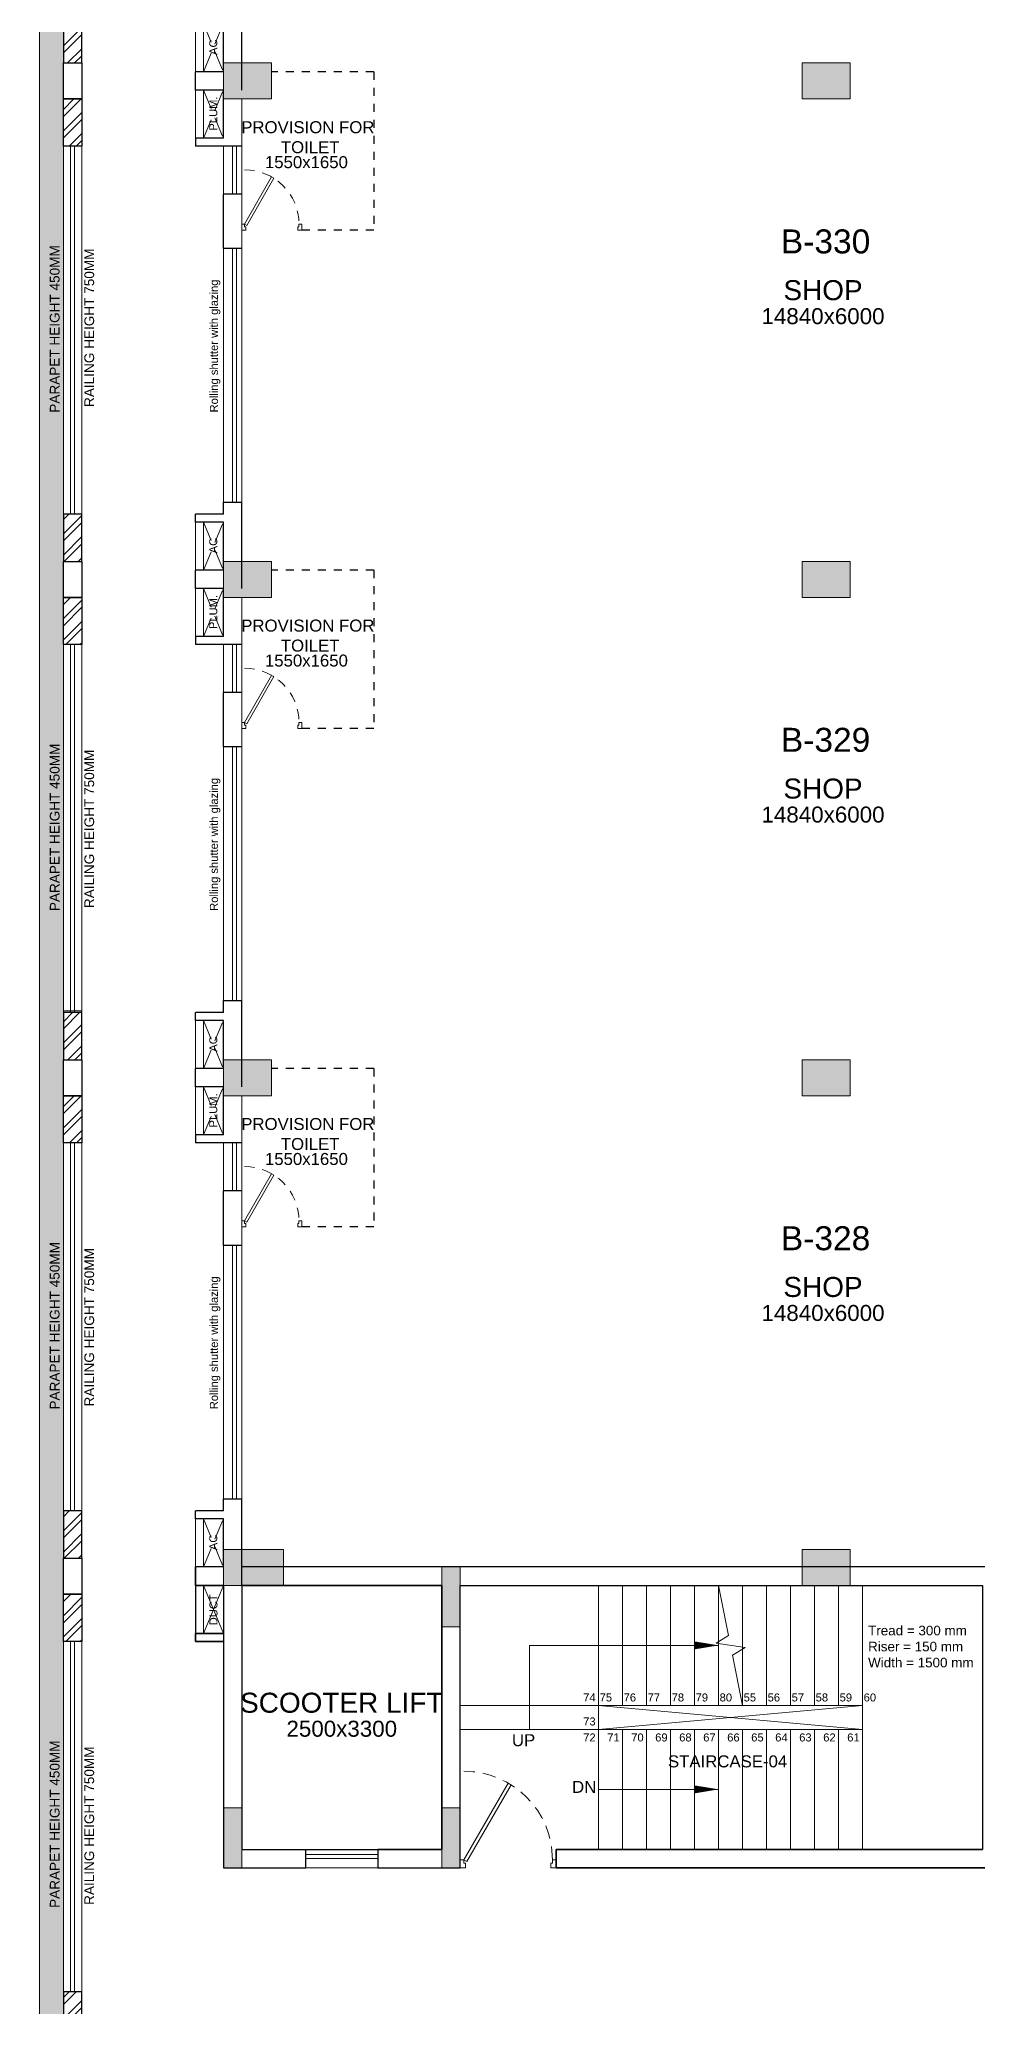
# Model space of a CAD drawing. Header units: metres. Extents: x 9819 to 10514, y 4405 to 4599.
# Drawn here: x 10423.11 to 10434.83, y 4550.07 to 4574.66 of the extents above; entities that cross this region are included whole.
import ezdxf
from ezdxf.enums import TextEntityAlignment as Align

# ---------------------------------------------------------------- set-up
doc = ezdxf.new("R2010")
doc.units = ezdxf.units.M
doc.header["$MEASUREMENT"] = 0
doc.linetypes.add('DASHED2', pattern=[0.375, 0.25, -0.125])
doc.linetypes.add('HIDDEN', pattern=[0.375, 0.25, -0.125])
doc.layers.add('A_COL. NO', color=4, linetype='Continuous')
for name, color, linetype, lineweight in [('A_CONC', 1, 'Continuous', 30), ('A_DOOR-WIN', 23, 'Continuous', 9), ('A_DOTTED', 8, 'HIDDEN', 0), ('A_ELE 0.15', 252, 'Continuous', 15), ('A_GLAZE', 140, 'Continuous', 5), ('A_LEDGE', 252, 'Continuous', 15), ('A_SHOP NO.', 113, 'Continuous', 5), ('A_SILL 0.09', 9, 'Continuous', 9), ('A_SILL 0.25', 25, 'Continuous', 15), ('A_SILL 0.25-RefEdit0', 25, 'Continuous', 15), ('A_STAIRS', 21, 'Continuous', 9), ('A_TEXT', 7, 'Continuous', 5), ('A_WALL', 7, 'Continuous', 30), ('A_Wall Hatch', 8, 'Continuous', 5), ('COLUMN-FINAL', 210, 'Continuous', 20), ('Doorline', 251, 'DASHED2', 13)]:
    doc.layers.add(name, color=color, linetype=linetype, lineweight=lineweight)
doc.layers.get('A_COL. NO').off()
doc.styles.add('A', font='ARIALN.TTF')
doc.styles.get("Standard").update_dxf_attribs({"font": 'arial.ttf'})
doc.dimstyles.new('DIM IN MM', dxfattribs={"dimtxt": 0.18, "dimasz": 0.075, "dimexe": 0.05, "dimexo": 0.05, "dimgap": 0.05, "dimtad": 0, "dimdec": 0, "dimlfac": 1000, "dimzin": 3, "dimdsep": 46, "dimtxsty": 'A', "dimblk1": 'ARCHTICK', "dimblk2": 'ARCHTICK', "dimsah": 1, "dimcen": 0, "dimclrd": 256, "dimclre": 256, "dimclrt": 256, "dimadec": 0, "dimazin": 0, "dimtfac": 1, "dimtdec": 0, "dimtofl": 0, "dimtmove": 1, "dimatfit": 3, "dimfxl": 1, "dimtolj": 1, "dimtzin": 0, "dimlwd": -1, "dimlwe": -1, "dimarcsym": 0})

# ---------------------------------------------------------------- blocks, each defined once
blk = doc.blocks.new('D-900')
at = {"layer": 'A_DOOR-WIN'}
for points in [[(0.45, 0.794), (0.035, 0.075), (0.063, 0.059), (0.478, 0.778)], [(0, 0.075), (0, 0), (0.05, 0), (0.05, 0.043), (0.035, 0.043), (0.035, 0.075)], [(0.9, 0.075), (0.9, 0), (0.85, 0), (0.85, 0.043), (0.865, 0.043), (0.865, 0.075)]]:
    blk.add_lwpolyline(points, close=True, dxfattribs=at)
at = {"layer": 'Doorline', "ltscale": 0.5}
blk.add_arc((0.035, 0.075), 0.83, 0, 90, dxfattribs=at)
blk = doc.blocks.new('_ARCHTICK')
at = {"color": 0, "linetype": 'ByBlock', "const_width": 0.15}
blk.add_lwpolyline([(-0.5, -0.5), (0.5, 0.5)], dxfattribs=at)
blk = doc.blocks.new('D 750')
at = {"layer": 'A_DOOR-WIN'}
for points in [[(-0.372, 0.665), (-0.035, 0.075), (-0.063, 0.059), (-0.4, 0.649)], [(-0.75, 0.075), (-0.75, 0), (-0.7, 0), (-0.7, 0.043), (-0.715, 0.043), (-0.715, 0.075)], [(0, 0.075), (0, 0), (-0.05, 0), (-0.05, 0.043), (-0.035, 0.043), (-0.035, 0.075)]]:
    blk.add_lwpolyline(points, close=True, dxfattribs=at)
at = {"layer": 'Doorline', "ltscale": 0.5}
blk.add_arc((-0.035, 0.075), 0.68, 90, 180, dxfattribs=at)
blk = doc.blocks.new('Typical shops 3rd')
at = {"layer": 'A_DOOR-WIN'}
for p, q in [((30.095, -1.08), (30.095, -4.25)), ((30.145, -1.08), (30.145, -4.25)), ((0.465, -5.38), (0.465, -2.21)), ((0.515, -5.38), (0.515, -2.21))]:
    blk.add_line(p, q, dxfattribs=at)
at = {"layer": 'A_DOTTED'}
for p, q in [((0.1, -0.83), (0.35, -0.23)), ((0.1, -0.23), (0.35, -0.83)), ((30.51, -0.23), (30.26, -0.83)), ((30.51, -0.83), (30.26, -0.23)), ((0.1, -6.23), (0.35, -5.63)), ((0.1, -5.63), (0.35, -6.23)), ((30.51, -5.63), (30.26, -6.23)), ((30.51, -6.23), (30.26, -5.63))]:
    blk.add_line(p, q, dxfattribs=at)
at = {"layer": 'A_GLAZE'}
for p, q in [((0.465, -1.53), (0.465, -0.93)), ((0.515, -1.53), (0.515, -0.93)), ((30.095, -4.93), (30.095, -5.53)), ((30.145, -4.93), (30.145, -5.53))]:
    blk.add_line(p, q, dxfattribs=at)
at = {"layer": 'A_LEDGE'}
for p, q in [((0, -0.83), (0, -0.23)), ((0.1, -0.83), (0.1, -0.23)), ((30.51, -0.83), (30.51, -0.23)), ((30.61, -0.83), (30.61, -0.23)), ((0, -5.63), (0, -6.23)), ((0.1, -5.63), (0.1, -6.23)), ((30.51, -5.63), (30.51, -6.23)), ((30.61, -5.63), (30.61, -6.23))]:
    blk.add_line(p, q, dxfattribs=at)
at = {"layer": 'A_SILL 0.09'}
for p, q in [((0.58, -0.34), (0.58, -5.38)), ((0.35, -1.53), (0.35, -0.93)), ((30.03, -4.25), (30.03, -1.08)), ((30.26, -1.08), (30.26, -4.25)), ((0.35, -5.38), (0.35, -2.21)), ((30.26, -4.93), (30.26, -5.53))]:
    blk.add_line(p, q, dxfattribs=at)
at = {"layer": 'A_WALL'}
for p, q in [((0, -0.23), (0, 0)), ((30.03, 0), (30.03, -1.08)), ((30.61, 0), (30.61, -0.23)), ((0.35, -0.23), (0, -0.23)), ((0.35, -0.83), (0.35, -0.23)), ((30.26, -0.23), (30.61, -0.23)), ((30.26, -0.23), (30.26, -0.83)), ((0.35, -0.83), (0, -0.83)), ((0, -0.83), (0, -0.93)), ((0.58, -0.93), (0, -0.93)), ((30.26, -0.83), (30.61, -0.83)), ((30.26, -0.93), (30.61, -0.93)), ((30.26, -0.93), (30.26, -1.08)), ((30.61, -0.83), (30.61, -0.93)), ((30.26, -1.08), (30.03, -1.08)), ((0.35, -2.21), (0.35, -1.53)), ((0.58, -1.53), (0.35, -1.53)), ((0.58, -2.21), (0.35, -2.21)), ((30.03, -4.25), (30.03, -4.93)), ((30.03, -4.25), (30.26, -4.25)), ((30.26, -4.25), (30.26, -4.93)), ((30.03, -4.93), (30.26, -4.93)), ((0.35, -5.38), (0.58, -5.38)), ((0.35, -5.53), (0.35, -5.38)), ((0.58, -6.46), (0.58, -5.38)), ((0.35, -5.53), (0, -5.53)), ((0, -5.63), (0, -5.53)), ((0.35, -5.63), (0, -5.63)), ((0.35, -6.23), (0.35, -5.63)), ((30.03, -5.53), (30.61, -5.53)), ((30.03, -5.53), (30.03, -6.13)), ((30.26, -5.63), (30.26, -6.23)), ((30.26, -5.63), (30.61, -5.63)), ((30.61, -5.63), (30.61, -5.53)), ((0.35, -6.23), (0, -6.23)), ((30.26, -6.23), (30.61, -6.23))]:
    blk.add_line(p, q, dxfattribs=at)
at = {"layer": 'A_WALL', "color": 252, "linetype": 'DASHED2', "ltscale": 0.3, "true_color": 0x939598}
for p, q in [((2.23, 0), (0.95, 0)), ((28.38, -6.23), (30.03, -6.23))]:
    blk.add_line(p, q, dxfattribs=at)
for points in [[(2.23, 0), (2.23, -1.98), (1.33, -1.98)], [(28.38, -6.23), (28.38, -4.48), (29.28, -4.48)]]:
    blk.add_lwpolyline(points, dxfattribs=at)
at = {"layer": 'A_DOOR-WIN', "xscale": -1}
blk.add_blockref('D 750', (0.58, -1.98), dxfattribs=at)
at = {"layer": 'A_DOOR-WIN', "xscale": -1, "rotation": 180}
blk.add_blockref('D 750', (30.03, -4.48), dxfattribs=at)
at = {"layer": 'A_TEXT'}
for s, p in [('PLUM.', (0.274, -0.523)), ('AC', (30.436, -0.531)), ('Rolling shutter with glazing', (30.399, -3.034)), ('Rolling shutter with glazing', (0.282, -3.428)), ('AC', (0.274, -5.923)), ('PLUM.', (30.434, -5.936))]:
    blk.add_text(s, height=0.1, rotation=90, dxfattribs=at).set_placement(p, align=Align.CENTER)
for s, height, p in [('1550x1650', 0.15, (1.388, -1.205)), ('SHOP', 0.25, (7.845, -2.855)), ('SHOP', 0.25, (22.548, -2.855)), ('14840x6000', 0.2, (7.845, -3.155)), ('14840x6000', 0.2, (22.531, -3.155)), ('1550x1650', 0.15, (29.207, -5.877))]:
    blk.add_text(s, height=height, dxfattribs=at).set_placement(p, align=Align.CENTER)
at = {"layer": 'A_TEXT', "char_height": 0.15, "width": 1.97366, "attachment_point": 1}
for insert in [(0.419, -0.618), (28.239, -5.29)]:
    blk.add_mtext('\\pxqc;PROVISION FOR\\P TOILET ', dxfattribs=dict(at, insert=insert))
blk = doc.blocks.new('Balcony projections')
at = {"transparency": 33554493}
h = blk.add_hatch(color=256, dxfattribs=at)
h.dxf.hatch_style = 1
h.paths.add_polyline_path([(-0.53, -72.15), (33.98, -72.15), (33.98, 0.53), (-0.53, 0.53)])
h.paths.add_polyline_path([(-0.23, -71.85), (33.68, -71.85), (33.68, 0.23), (-0.23, 0.23)], flags=16)
at = {"lineweight": 30, "true_color": 0x636466}
h = blk.add_hatch(dxfattribs=at)
h.set_pattern_fill('ANSI32', color=251, scale=0.5)
h.set_pattern_definition([(45, (-9876.61707, -4400.77705), (-0.1325825215, 0.1325825215), []), (45, (-9876.52869, -4400.77705), (-0.1325825215, 0.1325825215), [])])
h.paths.add_polyline_path([(31.79, 0.23), (31.79, 0), (33.45, 0), (33.45, -1.66), (33.68, -1.66), (33.68, 0.23)])
h.paths.add_polyline_path([(33.68, -2.7), (33.68, -2.11), (33.45, -2.11), (33.45, -2.7)])
h.paths.add_polyline_path([(33.68, -7.3), (33.68, -7.89), (33.45, -7.89), (33.45, -7.3)])
h.paths.add_polyline_path([(33.68, -8.93), (33.68, -8.34), (33.45, -8.34), (33.45, -8.93)])
h.paths.add_polyline_path([(33.68, -13.53), (33.68, -14.12), (33.45, -14.12), (33.45, -13.53)])
h.paths.add_polyline_path([(33.68, -15.16), (33.68, -14.57), (33.45, -14.57), (33.45, -15.16)])
h.paths.add_polyline_path([(33.68, -19.76), (33.68, -20.35), (33.45, -20.35), (33.45, -19.76)])
h.paths.add_polyline_path([(33.68, -21.39), (33.68, -20.8), (33.45, -20.8), (33.45, -21.39)])
h.paths.add_polyline_path([(33.68, -25.99), (33.68, -26.58), (33.45, -26.58), (33.45, -25.99)])
h.paths.add_polyline_path([(33.68, -27.62), (33.68, -27.03), (33.45, -27.03), (33.45, -27.62)])
h.paths.add_polyline_path([(33.68, -32.22), (33.68, -32.81), (33.45, -32.81), (33.45, -32.22)])
h.paths.add_polyline_path([(33.68, -33.85), (33.68, -33.26), (33.45, -33.26), (33.45, -33.85)])
h.paths.add_polyline_path([(33.68, -38.23), (33.68, -38.82), (33.45, -38.82), (33.45, -38.23)])
h.paths.add_polyline_path([(33.68, -39.86), (33.68, -39.27), (33.45, -39.27), (33.45, -39.86)])
h.paths.add_polyline_path([(33.68, -46.09), (33.68, -45.5), (33.45, -45.5), (33.45, -46.09)])
h.paths.add_polyline_path([(33.68, -44.46), (33.68, -45.05), (33.45, -45.05), (33.45, -44.46)])
h.paths.add_polyline_path([(33.68, -50.69), (33.68, -51.28), (33.45, -51.28), (33.45, -50.69)])
h.paths.add_polyline_path([(33.68, -52.32), (33.68, -51.73), (33.45, -51.73), (33.45, -52.32)])
h.paths.add_polyline_path([(33.68, -58.55), (33.68, -57.96), (33.45, -57.96), (33.45, -58.55)])
h.paths.add_polyline_path([(33.68, -56.92), (33.68, -57.51), (33.45, -57.51), (33.45, -56.92)])
h.paths.add_polyline_path([(33.68, -64.76), (33.68, -63.58), (33.45, -63.58), (33.45, -64.76)])
h.paths.add_polyline_path([(31.79, -71.85), (31.79, -71.62), (33.45, -71.62), (33.45, -69.96), (33.68, -69.96), (33.68, -71.85)])
h.paths.add_polyline_path([(30.75, -71.85), (31.34, -71.85), (31.34, -71.62), (30.75, -71.62)])
h.paths.add_polyline_path([(24.96, -71.85), (24.37, -71.85), (24.37, -71.62), (24.96, -71.62)])
h.paths.add_polyline_path([(23.33, -71.85), (23.92, -71.85), (23.92, -71.62), (23.33, -71.62)])
h.paths.add_polyline_path([(8.49, -71.85), (9.08, -71.85), (9.08, -71.62), (8.49, -71.62)])
h.paths.add_polyline_path([(10.12, -71.85), (9.53, -71.85), (9.53, -71.62), (10.12, -71.62)])
h.paths.add_polyline_path([(15.91, -71.85), (16.5, -71.85), (16.5, -71.62), (15.91, -71.62)])
h.paths.add_polyline_path([(17.54, -71.85), (16.95, -71.85), (16.95, -71.62), (17.54, -71.62)])
h.paths.add_polyline_path([(1.66, -71.85), (1.66, -71.62), (0, -71.62), (0, -69.96), (-0.23, -69.96), (-0.23, -71.85)])
h.paths.add_polyline_path([(2.11, -71.85), (2.7, -71.85), (2.7, -71.62), (2.11, -71.62)])
h.paths.add_polyline_path([(-0.23, -64.76), (-0.23, -63.58), (0, -63.58), (0, -64.76)])
h.paths.add_polyline_path([(-0.23, -58.55), (-0.23, -57.96), (0, -57.96), (0, -58.55)])
h.paths.add_polyline_path([(-0.23, -56.92), (-0.23, -57.51), (0, -57.51), (0, -56.92)])
h.paths.add_polyline_path([(-0.23, -52.32), (-0.23, -51.73), (0, -51.73), (0, -52.32)])
h.paths.add_polyline_path([(-0.23, -50.69), (-0.23, -51.28), (0, -51.28), (0, -50.69)])
h.paths.add_polyline_path([(-0.23, -46.09), (-0.23, -45.5), (0, -45.5), (0, -46.09)])
h.paths.add_polyline_path([(-0.23, -44.46), (-0.23, -45.05), (0, -45.05), (0, -44.46)])
h.paths.add_polyline_path([(-0.23, -39.86), (-0.23, -39.27), (0, -39.27), (0, -39.86)])
h.paths.add_polyline_path([(-0.23, -38.23), (-0.23, -38.82), (0, -38.82), (0, -38.23)])
h.paths.add_polyline_path([(-0.23, -33.85), (-0.23, -33.26), (0, -33.26), (0, -33.85)])
h.paths.add_polyline_path([(-0.23, -32.22), (-0.23, -32.81), (0, -32.81), (0, -32.22)])
h.paths.add_polyline_path([(-0.23, -27.62), (-0.23, -27.03), (0, -27.03), (0, -27.62)])
h.paths.add_polyline_path([(-0.23, -25.99), (-0.23, -26.58), (0, -26.58), (0, -25.99)])
h.paths.add_polyline_path([(-0.23, -21.39), (-0.23, -20.8), (0, -20.8), (0, -21.39)])
h.paths.add_polyline_path([(-0.23, -19.76), (-0.23, -20.35), (0, -20.35), (0, -19.76)])
h.paths.add_polyline_path([(-0.23, -15.16), (-0.23, -14.57), (0, -14.57), (0, -15.16)])
h.paths.add_polyline_path([(-0.23, -13.53), (-0.23, -14.12), (0, -14.12), (0, -13.53)])
h.paths.add_polyline_path([(-0.23, -8.93), (-0.23, -8.34), (0, -8.34), (0, -8.93)])
h.paths.add_polyline_path([(-0.23, -7.3), (-0.23, -7.89), (0, -7.89), (0, -7.3)])
h.paths.add_polyline_path([(-0.23, -2.7), (-0.23, -2.11), (0, -2.11), (0, -2.7)])
h.paths.add_polyline_path([(1.66, 0.23), (1.66, 0), (0, 0), (0, -1.66), (-0.23, -1.66), (-0.23, 0.23)])
at = {"layer": 'A_CONC'}
for points in [[(-0.23, -14.12), (0, -14.12), (0, -14.57), (-0.23, -14.57)], [(-0.23, -20.35), (0, -20.35), (0, -20.8), (-0.23, -20.8)], [(-0.23, -26.58), (0, -26.58), (0, -27.03), (-0.23, -27.03)], [(-0.23, -32.81), (0, -32.81), (0, -33.26), (-0.23, -33.26)]]:
    blk.add_lwpolyline(points, close=True, dxfattribs=at)
at = {"layer": 'A_ELE 0.15', "color": 7, "true_color": 0xffffff}
for points in [[(33.98, -33.85), (33.98, 0.53), (-0.53, 0.53), (-0.53, -33.85)], [(-0.53, -33.85), (-0.53, -72.15), (33.98, -72.15), (33.98, -33.85)]]:
    blk.add_lwpolyline(points, dxfattribs=at)
at = {"layer": 'A_GLAZE', "elevation": 0}
for points in [[(-0.14, -19.76), (-0.09, -19.76), (-0.09, -15.16), (-0.14, -15.16)], [(-0.14, -25.99), (-0.09, -25.99), (-0.09, -21.39), (-0.14, -21.39)], [(-0.14, -32.22), (-0.09, -32.22), (-0.09, -27.62), (-0.14, -27.62)], [(-0.14, -38.23), (-0.09, -38.23), (-0.09, -33.85), (-0.14, -33.85)]]:
    blk.add_lwpolyline(points, close=True, dxfattribs=at)
at = {"layer": 'A_SILL 0.25', "lineweight": 0}
for points in [[(-0.23, -19.76), (0, -19.76), (0, -15.16), (-0.23, -15.16)], [(-0.23, -38.23), (0, -38.23), (0, -33.85), (-0.23, -33.85)]]:
    blk.add_lwpolyline(points, close=True, dxfattribs=at)
at = {"layer": 'A_SILL 0.25', "lineweight": 0, "elevation": 0}
for points in [[(-0.23, -25.97), (0, -25.97), (0, -21.39), (-0.23, -21.39)], [(-0.23, -32.22), (0, -32.22), (0, -27.62), (-0.23, -27.62)]]:
    blk.add_lwpolyline(points, close=True, dxfattribs=at)
at = {"layer": 'A_SILL 0.25-RefEdit0', "color": 32, "true_color": 0xcd6928}
for points in [[(33.68, -33.85), (33.68, 0.23), (-0.23, 0.23), (-0.23, -33.85)], [(-0.23, -38.23), (-0.23, -71.85), (33.68, -71.85), (33.68, -38.23)]]:
    blk.add_lwpolyline(points, dxfattribs=at)
at = {"layer": 'A_TEXT', "color": 32, "true_color": 0xcd6928}
for p, q in [((-0.23, -19.76), (-0.23, -15.16)), ((0, -15.16), (0, -19.76)), ((-0.23, -25.99), (-0.23, -21.39)), ((0, -21.39), (0, -25.99)), ((-0.23, -32.22), (-0.23, -27.62)), ((0, -27.62), (0, -32.22)), ((-0.23, -38.23), (-0.23, -33.85, 0)), ((0, -33.85, 0), (0, -38.23))]:
    blk.add_line(p, q, dxfattribs=at)
at = {"layer": 'A_WALL'}
for points in [[(-0.23, -13.53), (-0.23, -14.12), (0, -14.12), (0, -13.53)], [(-0.23, -15.16), (-0.23, -14.57), (0, -14.57), (0, -15.16)], [(-0.23, -19.76), (-0.23, -20.35), (0, -20.35), (0, -19.76)], [(-0.23, -21.39), (-0.23, -20.8), (0, -20.8), (0, -21.39)], [(-0.23, -25.99), (-0.23, -26.58), (0, -26.58), (0, -25.99)], [(-0.23, -27.62), (-0.23, -27.03), (0, -27.03), (0, -27.62)], [(-0.23, -32.22), (-0.23, -32.81), (0, -32.81), (0, -32.22)], [(-0.23, -33.85), (-0.23, -33.26), (0, -33.26), (0, -33.85)], [(-0.23, -38.23), (-0.23, -38.82), (0, -38.82), (0, -38.23)]]:
    blk.add_lwpolyline(points, close=True, dxfattribs=at)
at = {"layer": 'A_TEXT', "color": 32, "true_color": 0xcd6928, "char_height": 0.1215, "attachment_point": 1, "rotation": 90}
for insert in [(-0.399, -18.492), (-0.399, -24.722), (-0.399, -30.952), (-0.399, -37.182, 0)]:
    blk.add_mtext_dynamic_manual_height_columns('PARAPET HEIGHT 450MM', width=3.42392, gutter_width=0.931, heights=[0], dxfattribs=dict(at, insert=insert))
at = {"layer": 'A_TEXT', "color": 4, "char_height": 0.1215, "attachment_point": 1, "rotation": 90}
for insert in [(0.033, -18.42), (0.033, -24.684), (0.033, -30.914), (0.033, -37.144, 0)]:
    blk.add_mtext_dynamic_manual_height_columns('RAILING HEIGHT 750MM', width=3.42392, gutter_width=0.931, heights=[0], dxfattribs=dict(at, insert=insert))
blk = doc.blocks.new('WING-B REVISED COL.')
at = {"layer": 'COLUMN-FINAL'}
for color, points in [(1, [(5371.299, -8742.268), (5371.299, -8742.718), (5371.899, -8742.718), (5371.899, -8742.268)]), (3, [(5378.534, -8742.268), (5378.534, -8742.718), (5379.134, -8742.718), (5379.134, -8742.268)]), (1, [(5371.299, -8748.498), (5371.299, -8748.948), (5371.899, -8748.948), (5371.899, -8748.498)]), (3, [(5378.534, -8748.498), (5378.534, -8748.948), (5379.134, -8748.948), (5379.134, -8748.498)]), (1, [(5371.299, -8754.728), (5371.299, -8755.178), (5371.899, -8755.178), (5371.899, -8754.728)]), (3, [(5378.534, -8754.728), (5378.534, -8755.178), (5379.134, -8755.178), (5379.134, -8754.728)]), (4, [(5371.299, -8760.848), (5371.299, -8761.298), (5372.049, -8761.298), (5372.049, -8760.848)]), (1, [(5378.534, -8760.848), (5378.534, -8761.298), (5379.134, -8761.298), (5379.134, -8760.848)])]:
    blk.add_hatch(color=color, dxfattribs=at).paths.add_polyline_path(points)
h = blk.add_hatch(color=30, dxfattribs=at)
h.dxf.hatch_style = 1
h.paths.add_polyline_path([(5374.029, -8761.818), (5374.259, -8761.818), (5374.259, -8761.068), (5374.029, -8761.068)])
h = blk.add_hatch(color=5, dxfattribs=at)
h.dxf.hatch_style = 1
h.paths.add_polyline_path([(5371.299, -8764.828), (5371.529, -8764.828), (5371.529, -8764.078), (5371.299, -8764.078)])
h = blk.add_hatch(color=30, dxfattribs=at)
h.dxf.hatch_style = 1
h.paths.add_polyline_path([(5374.029, -8764.828), (5374.259, -8764.828), (5374.259, -8764.078), (5374.029, -8764.078)])
at = {"layer": 'COLUMN-FINAL', "color": 1}
for points in [[(5371.299, -8742.268), (5371.299, -8742.718), (5371.899, -8742.718), (5371.899, -8742.268)], [(5371.299, -8748.498), (5371.299, -8748.948), (5371.899, -8748.948), (5371.899, -8748.498)], [(5371.299, -8754.728), (5371.299, -8755.178), (5371.899, -8755.178), (5371.899, -8754.728)], [(5378.534, -8760.848), (5378.534, -8761.298), (5379.134, -8761.298), (5379.134, -8760.848)]]:
    blk.add_lwpolyline(points, close=True, dxfattribs=at)
at = {"layer": 'COLUMN-FINAL', "color": 3}
for points in [[(5378.534, -8742.268), (5378.534, -8742.718), (5379.134, -8742.718), (5379.134, -8742.268)], [(5378.534, -8748.498), (5378.534, -8748.948), (5379.134, -8748.948), (5379.134, -8748.498)], [(5378.534, -8754.728), (5378.534, -8755.178), (5379.134, -8755.178), (5379.134, -8754.728)]]:
    blk.add_lwpolyline(points, close=True, dxfattribs=at)
at = {"layer": 'COLUMN-FINAL', "color": 4}
blk.add_lwpolyline([(5371.299, -8760.848), (5371.299, -8761.298), (5372.049, -8761.298), (5372.049, -8760.848)], close=True, dxfattribs=at)
at = {"layer": 'COLUMN-FINAL', "color": 30}
for points in [[(5374.029, -8761.818), (5374.259, -8761.818), (5374.259, -8761.068), (5374.029, -8761.068)], [(5374.029, -8764.828), (5374.259, -8764.828), (5374.259, -8764.078), (5374.029, -8764.078)]]:
    blk.add_lwpolyline(points, close=True, dxfattribs=at)
at = {"layer": 'COLUMN-FINAL', "color": 5}
blk.add_lwpolyline([(5371.299, -8764.828), (5371.529, -8764.828), (5371.529, -8764.078), (5371.299, -8764.078)], close=True, dxfattribs=at)

msp = doc.modelspace()

# ---------------------------------------------------------------- linework, layer by layer
at = {"layer": 'A_DOOR-WIN'}
for p, q in [((10427.3362, 4551.9694), (10426.4362, 4551.9694)), ((10427.3362, 4551.9194), (10426.4362, 4551.9194))]:
    msp.add_line(p, q, dxfattribs=at)
at = {"layer": 'A_LEDGE'}
msp.add_lwpolyline([(10426.4362, 4551.8044), (10425.4062, 4551.8044), (10425.4062, 4555.3344), (10425.1562, 4554.7344), (10425.1562, 4555.3344), (10425.4062, 4554.7344)], dxfattribs=at)
at = {"layer": 'A_SILL 0.09'}
msp.add_lwpolyline([(10427.3362, 4551.8044), (10426.4362, 4551.8044), (10426.4362, 4552.0344)], dxfattribs=at)
at = {"layer": 'A_SILL 0.25'}
for points in [[(10425.4062, 4588.7144), (10423.4062, 4588.7144), (10423.4062, 4516.6344), (10457.3162, 4516.6344), (10457.3162, 4588.7144), (10455.3162, 4588.7144)], [(10425.4062, 4588.4844), (10423.6362, 4588.4844), (10423.6362, 4516.8644), (10457.0862, 4516.8644), (10457.0862, 4588.4844), (10455.3162, 4588.4844)]]:
    msp.add_lwpolyline(points, dxfattribs=at)
at = {"layer": 'A_STAIRS'}
for p, q in [((10430.3962, 4553.8344), (10430.3962, 4555.3344)), ((10430.6962, 4553.8344), (10430.6962, 4555.3344)), ((10430.9962, 4553.8344), (10430.9962, 4555.3344)), ((10431.2962, 4553.8344), (10431.2962, 4555.3344)), ((10432.1962, 4553.8344), (10432.1962, 4555.3344)), ((10432.4962, 4553.8344), (10432.4962, 4555.3344)), ((10432.7962, 4553.8344), (10432.7962, 4555.3344)), ((10433.0962, 4553.8344), (10433.0962, 4555.3344)), ((10430.0962, 4553.8344), (10430.0962, 4553.5344)), ((10430.3962, 4553.5344), (10430.3962, 4552.0344)), ((10430.6962, 4553.5344), (10430.6962, 4552.0344)), ((10430.9962, 4553.5344), (10430.9962, 4552.0344)), ((10431.2962, 4553.5344), (10431.2962, 4552.0344)), ((10431.5962, 4553.5344), (10431.5962, 4552.0344)), ((10431.8962, 4553.5344), (10431.8962, 4552.0344)), ((10432.1962, 4553.5344), (10432.1962, 4552.0344)), ((10432.4962, 4553.5344), (10432.4962, 4552.0344)), ((10432.7962, 4553.5344), (10432.7962, 4552.0344)), ((10433.0962, 4553.5344), (10433.0962, 4552.0344))]:
    msp.add_line(p, q, dxfattribs=at)
for points in [[(10433.3962, 4555.3344), (10433.3962, 4553.8344), (10430.0962, 4553.5344), (10428.3662, 4553.5344)], [(10430.0962, 4555.3344), (10430.0962, 4553.8344), (10433.3962, 4553.8344), (10433.3962, 4553.5344), (10430.0962, 4553.5344), (10430.0962, 4552.0344)], [(10433.3962, 4552.0344), (10433.3962, 4553.5344), (10430.0962, 4553.8344), (10428.3662, 4553.8344)]]:
    msp.add_lwpolyline(points, dxfattribs=at)
at = {"layer": 'A_STAIRS', "linetype": 'Continuous'}
msp.add_lwpolyline([(10431.8962, 4555.3344), (10431.8962, 4553.8344), (10431.7707, 4554.4619), (10431.9268, 4554.5568), (10431.5656, 4554.6121), (10431.7217, 4554.707), (10431.5962, 4555.3344), (10431.5962, 4553.8344)], dxfattribs=at)
at = {"layer": 'A_WALL'}
for p, q in [((10455.0862, 4555.5644), (10425.6362, 4555.5644)), ((10425.6362, 4555.3344), (10425.6362, 4552.0344)), ((10425.6362, 4555.3344), (10425.6362, 4552.0344)), ((10425.6362, 4552.0344), (10426.4362, 4552.0344)), ((10425.6362, 4552.0344), (10426.4362, 4552.0344))]:
    msp.add_line(p, q, dxfattribs=at)
for points in [[(10425.0562, 4555.3344), (10425.0562, 4555.5644), (10425.0562, 4555.3344), (10425.4062, 4555.3344), (10425.4062, 4554.7344), (10425.0562, 4554.7344)], [(10425.4062, 4555.3344), (10425.0562, 4555.3344), (10425.0562, 4554.7344), (10425.0562, 4554.6344), (10425.4062, 4554.6344), (10425.0562, 4554.6344), (10425.0562, 4554.7344), (10425.4062, 4554.7344), (10425.4062, 4554.6344), (10425.4062, 4551.8044), (10426.4362, 4551.8044), (10426.4362, 4552.0344), (10427.3362, 4552.0344), (10427.3362, 4551.8044), (10428.3662, 4551.8044), (10428.3662, 4555.3344), (10434.8962, 4555.3344), (10434.8962, 4552.0344), (10429.5662, 4552.0344), (10429.5662, 4551.8044), (10437.4462, 4551.8044)], [(10427.3362, 4552.0344), (10428.1362, 4552.0344), (10428.1362, 4555.3344), (10425.6362, 4555.3344), (10428.1362, 4555.3344), (10428.1362, 4552.0344), (10427.3362, 4552.0344), (10427.3362, 4551.8044), (10428.3662, 4551.8044), (10428.3662, 4555.3344), (10434.8962, 4555.3344)], [(10440.2462, 4554.8344), (10440.2462, 4555.3344), (10435.1262, 4555.3344), (10435.1262, 4552.0344), (10437.4462, 4552.0344), (10437.4462, 4551.8044), (10429.5662, 4551.8044), (10429.5662, 4552.0344), (10434.8962, 4552.0344)]]:
    msp.add_lwpolyline(points, dxfattribs=at)

# ---------------------------------------------------------------- block references
at = {"layer": 'A_COL. NO'}
msp.add_blockref('WING-B REVISED COL.', (5054.1072, 13316.6323), dxfattribs=at)
at = {"layer": 'A_DOOR-WIN', "xscale": 1.333333333270275, "yscale": 1.333333333270275, "zscale": 1.333333333270275}
msp.add_blockref('D-900', (10428.3662, 4551.8044), dxfattribs=at)
at = {"layer": 'A_SILL 0.25'}
msp.add_blockref('Balcony projections', (10423.6362, 4588.4844), dxfattribs=at)
at = {"layer": 'A_Wall Hatch'}
for p in [(10425.0562, 4580.4844), (10425.0562, 4574.2544), (10425.0562, 4568.0244), (10425.0562, 4561.7944)]:
    msp.add_blockref('Typical shops 3rd', p, dxfattribs=at)

# ---------------------------------------------------------------- texts
at = {"layer": 'A_SHOP NO.'}
for s, p in [('B-330', (10432.9332, 4571.9836)), ('B-329', (10432.9332, 4565.7536)), ('B-328', (10432.9332, 4559.5236))]:
    msp.add_text(s, height=0.3, dxfattribs=at).set_placement(p, align=Align.CENTER)
at = {"layer": 'A_STAIRS'}
for s, p in [('74', (10430.0591, 4553.8832)), ('73', (10430.0591, 4553.5832)), ('72', (10430.0591, 4553.3833)), ('71', (10430.3591, 4553.3833)), ('70', (10430.6591, 4553.3833)), ('69', (10430.9591, 4553.3833)), ('68', (10431.2591, 4553.3833)), ('67', (10431.5591, 4553.3833)), ('66', (10431.8591, 4553.3833)), ('65', (10432.1591, 4553.3833)), ('64', (10432.4591, 4553.3833)), ('63', (10432.7591, 4553.3833)), ('62', (10433.0591, 4553.3833)), ('61', (10433.3591, 4553.3833))]:
    msp.add_text(s, height=0.1, dxfattribs=at).set_placement(p, align=Align.RIGHT)
for s, p in [('75', (10430.1091, 4553.8832)), ('76', (10430.4091, 4553.8832)), ('77', (10430.7091, 4553.8832)), ('78', (10431.0091, 4553.8832)), ('79', (10431.3091, 4553.8832)), ('80', (10431.6091, 4553.8832)), ('55', (10431.9091, 4553.8832)), ('56', (10432.2091, 4553.8832)), ('57', (10432.5091, 4553.8832)), ('58', (10432.8091, 4553.8832)), ('59', (10433.1091, 4553.8832)), ('60', (10433.4091, 4553.8832))]:
    msp.add_text(s, height=0.1, dxfattribs=at).set_placement(p)
at = {"layer": 'A_TEXT'}
msp.add_text('DUCT', height=0.1, rotation=90, dxfattribs=at).set_placement((10425.3324, 4555.0289), align=Align.CENTER)
for s, height, p in [('SCOOTER LIFT', 0.25, (10426.8862, 4553.7425)), ('2500x3300', 0.2, (10426.8862, 4553.4425)), ('UP', 0.15, (10429.1584, 4553.3243)), ('STAIRCASE-04', 0.15, (10431.7086, 4553.0594)), ('DN', 0.15, (10429.916, 4552.7404))]:
    msp.add_text(s, height=height, dxfattribs=at).set_placement(p, align=Align.CENTER)
at = {"layer": 'A_TEXT', "insert": (10434.2956, 4554.8297), "char_height": 0.12, "width": 1.661733, "attachment_point": 2}
msp.add_mtext('\\pxql;Tread = 300 mm\\PRiser = 150 mm\\PWidth = 1500 mm', dxfattribs=at)

# ---------------------------------------------------------------- leaders
at = {"layer": 'A_STAIRS'}
for points, override in [([(10431.5962, 4554.5844), (10429.2312, 4554.5844), (10429.2312, 4553.5344)], {"dimasz": 0.3}), ([(10431.5962, 4552.7844), (10430.0962, 4552.7844)], {"dimasz": 0.3, "dimgap": 0.05, "dimtad": 0})]:
    msp.add_leader(points, dimstyle='DIM IN MM', override=override, dxfattribs=at)

doc.saveas('drawing.dxf')
